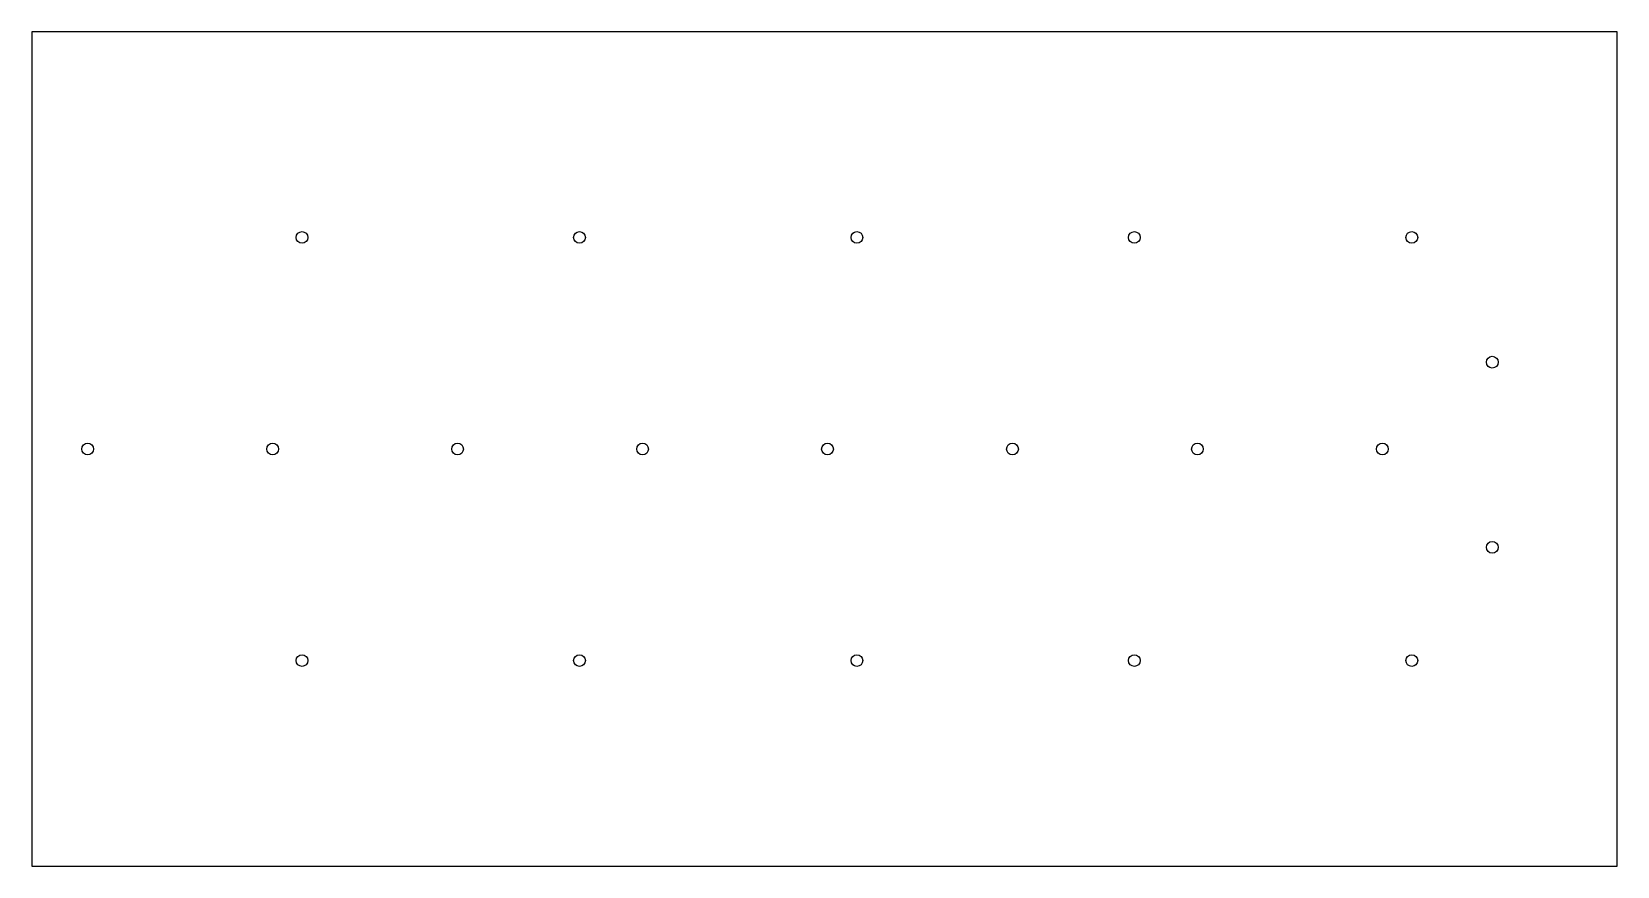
# Model space of a CAD drawing. Header units: inches. Extents: x 0 to 33.8, y 0 to 17.8.
import ezdxf

# ---------------------------------------------------------------- set-up
doc = ezdxf.new("R2010")
doc.units = ezdxf.units.IN
doc.header["$MEASUREMENT"] = 0

msp = doc.modelspace()

# ---------------------------------------------------------------- linework, layer by layer
at = {"color": 7, "linetype": 'Continuous', "lineweight": 25}
for p, q in [((0, 17.75), (0, 0)), ((33.75, 17.75), (0, 17.75)), ((33.75, 0), (33.75, 17.75)), ((0, 0), (33.75, 0))]:
    msp.add_line(p, q, dxfattribs=at)
for centre in [(11.66, 13.375), (17.565, 13.375), (23.471, 13.375), (29.376, 13.375), (5.754, 13.375), (31.089, 10.721), (1.191, 8.875), (5.128, 8.875), (9.065, 8.875), (13.002, 8.875), (16.939, 8.875), (20.876, 8.875), (24.813, 8.875), (28.75, 8.875), (31.089, 6.784), (5.754, 4.375), (11.66, 4.375), (17.565, 4.375), (23.471, 4.375), (29.376, 4.375)]:
    msp.add_circle(centre, 0.125, dxfattribs=at)

doc.saveas('drawing.dxf')
